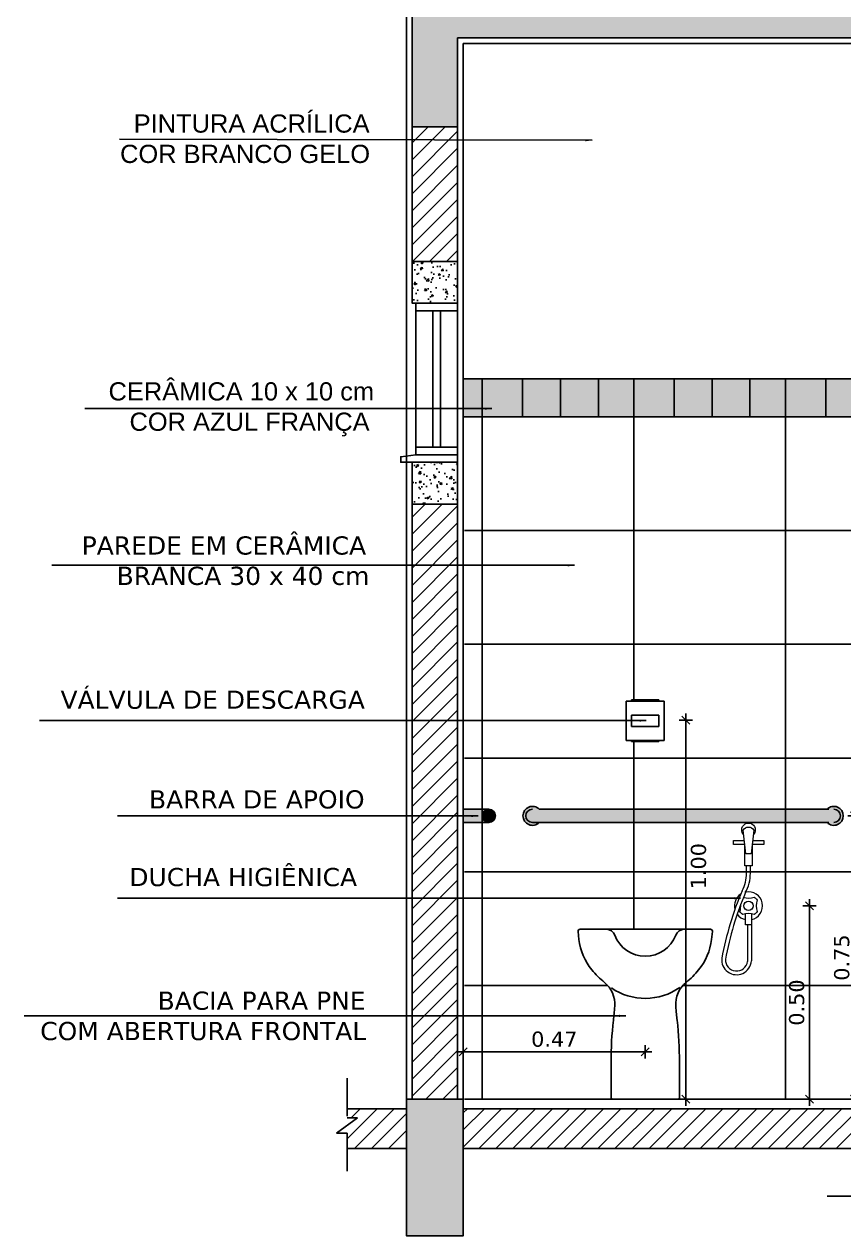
# Model space of a CAD drawing. Extents: x -36 to 357, y 137 to 237.
# Drawn here: x 15.319 to 17.48, y 209.573 to 212.768 of the extents above; entities that cross this region are included whole.
import ezdxf

# ---------------------------------------------------------------- set-up
doc = ezdxf.new("R2010")
doc.units = 0
doc.header["$LTSCALE"] = 0.01
doc.linetypes.add('TRACEJADO_P', pattern=[0.1875, 0.125, -0.0625])
doc.layers.get('0').update_dxf_attribs({"linetype": 'CONTINUOUS'})
doc.layers.get('DEFPOINTS').update_dxf_attribs({"linetype": 'CONTINUOUS'})
for name, color, linetype in [('01', 1, 'CONTINUOUS'), ('0_HATCH', 1, 'CONTINUOUS'), ('252', 252, 'CONTINUOUS'), ('A-SIMBO', 2, 'CONTINUOUS'), ('AR-CORTE', 1, 'CONTINUOUS'), ('AR-ESQ', 2, 'CONTINUOUS'), ('ARQ-ALV-CORTE', 3, 'CONTINUOUS'), ('ARQ-CTA-1_025', 1, 'CONTINUOUS'), ('ARQ-HTC', 9, 'CONTINUOUS'), ('ARQ-TXT-1_025', 2, 'CONTINUOUS'), ('ESQUADRIA', 2, 'CONTINUOUS')]:
    doc.layers.add(name, color=color, linetype=linetype)
doc.styles.add('ESC-50-A20', font='arial.ttf', dxfattribs={"height": 0.1})
doc.styles.add('FNDE Texto Cota 0025', font='verdana.ttf', dxfattribs={"height": 0.04})
doc.dimstyles.new('FNDE 1-0025', dxfattribs={"dimscale": 5, "dimtxt": 0.04, "dimasz": 0.0035, "dimexe": 0.15, "dimexo": 0.15, "dimgap": 0.0025, "dimtad": 1, "dimzin": 1, "dimdsep": 46, "dimtxsty": 'FNDE Texto Cota 0025', "dimblk": 'tic', "dimcen": 0.015, "dimdle": 0.15, "dimse1": 1, "dimse2": 1, "dimclrd": 251, "dimclre": 251, "dimclrt": 256, "dimaunit": 1, "dimadec": 3, "dimazin": 0, "dimtfac": 1, "dimtix": 1, "dimtmove": 2, "dimatfit": 3, "dimfxl": 0.15, "dimtvp": 1, "dimtolj": 1, "dimtzin": 0, "dimarcsym": 0})
pattern_1 = [(45, (-30.25162748698211, 202.2322338871249), (-0.02245064030267288, 0.02245064030267288), [])]
pattern_2 = [(49.99999999999999, (-48.42251714116052, 47.65621835827665), (0.0546554006988012, -0.004781725661670925), [0.005715, -0.062865]), (355, (-48.42251714116052, 47.65621835827665), (-0.0105730264274908, 0.05731705357171054), [0.004572, -0.050292175251]), (100.4514446999999, (-48.41796253906052, 47.65581988222664), (0.04408237412710598, 0.05253532557365852), [0.004857002639999986, -0.05342707337999988]), (46.18420000000002, (-48.42251714116052, 47.67145835827665), (0.08132371226763897, -0.01261269837981814), [0.008572499999999978, -0.09429749999999983]), (96.63555760999992, (-48.41574017116051, 47.67040730827665), (0.0712212402154509, 0.07422783737931644), [0.007285506941999999, -0.08014068244799999]), (351.1841511700001, (-48.42251714116052, 47.67145835827665), (0.07122124021949311, 0.07422783737565979), [0.006857990121, -0.07543791957599999]), (21, (-48.41489714116052, 47.66764835827667), (0.04548431738073974, -0.03067955945612628), [0.005715, -0.062865]), (326.0000000000001, (-48.41489714116052, 47.66764835827667), (0.01854060850429412, 0.05525638983669578), [0.004572, -0.05029199999999999]), (71.45144499999999, (-48.41110678138052, 47.66509172830666), (0.06402492578361484, 0.02457683066577157), [0.00485700264, -0.05342698127999999]), (37.50000000000001, (-48.42251714116052, 47.65621835827665), (0.0009265809751775449, 0.02536651166194593), [0, -0.04968239999999999, 0, -0.051054, 0, -0.0504825]), (7.499999999999999, (-48.42251714116052, 47.65621835827665), (0.02004589875309172, 0.03005417244543585), [0, -0.0291084, 0, -0.0485394, 0, -0.0192405]), (327.5, (-48.43950974116053, 47.65621835827665), (0.04067717855006141, -0.001718623197802037), [0, -0.01905, 0, -0.059436, 0, -0.07886699999999999]), (317.5, (-48.4471297411605, 47.65621835827665), (0.04443875441580541, 0.007627947309999904), [0, -0.024765, 0, -0.0394716, 0, -0.05600699999999999])]

# ---------------------------------------------------------------- blocks, each defined once
blk = doc.blocks.new('A$C0E15522B')
at = {"color": 8, "lineweight": 0, "ltscale": 0.5}
for p, q in [((0.03500016982508214, 0.1525349291128322), (0.03500016982508214, 0.1717054973956209)), ((0.04500016982507304, 0.1525349291128322), (0.04500016982507304, 0.1717054973956209)), ((0.03750016982502302, 0.01656801475769498), (0.03755860416859491, -0.07999816771806599)), ((0.04750016982490024, 0.01656801475769498), (0.04750016982490024, -0.07891868992638883))]:
    blk.add_line(p, q, dxfattribs=at)
at = {"lineweight": 0, "ltscale": 0.5}
for points in [[(0.02690570937062375, 0.2545202128449517, -0.191122332724119), (0.02201357350924127, 0.2668512043169784, -1.000001348672052), (0.05798676614068654, 0.2668512043172058, -0.1911223326899729), (0.05309463028112305, 0.2545202128467707, -0.1911223326899729)], [(0.02649707990684763, 0.08877688923677922, 0.1434143443507659), (0.05500016982506395, 0.08921526230710697, -0.1005378967666392), (0.06264741737442137, 0.08156801475774955, 0.151270629763783), (0.06264741737442137, 0.05156801475766315, -0.1005378967662373), (0.05500016982506395, 0.04392076720819205, 0.1512706297637828), (0.02500016982509123, 0.04392076720819205, -0.100537896767702), (0.01735292227550644, 0.05156801475766315, 0.09559808104907166), (0.01945583075600542, 0.07066983567527733)]]:
    blk.add_lwpolyline(points, format="xyb", dxfattribs=at)
blk.add_lwpolyline([(0.05445296339308925, 0.2665066484718608), (0.04730619420348603, 0.2034409040912095), (0.03269414544826077, 0.2034409040912095), (0.02554737625865755, 0.2665066484718608, -0.5290817375205702)], format="xyb", close=True, dxfattribs=at)
at = {"color": 8, "lineweight": 0, "ltscale": 0.5}
for points in [[(0.02984679597994955, 0.2285669728037618), (1.698256824056443e-07, 0.2285669728037618), (1.698259097793198e-07, 0.2385669728037527), (0.02871357076224967, 0.238566972803639)], [(0.05128676888926975, 0.2385669728037527), (0.08000016982583702, 0.2385669728037527), (0.0800001698260644, 0.2285669728037618), (0.05015354367179725, 0.2285669728037618)]]:
    blk.add_lwpolyline(points, dxfattribs=at)
at = {"lineweight": 0, "ltscale": 0.5}
for points in [[(0.0500001698258643, 0.2272135450522654), (0.0500001698258643, 0.1717054973956209), (0.03000016982610987, 0.1717054973956209), (0.03000016982610987, 0.2272135450491959)], [(0.04750016982490024, 0.04563218620000953), (0.04750016982490024, 0.01656801475769498), (0.03250016982502757, 0.01656801475769498), (0.03250016982502757, 0.04563218620000953)]]:
    blk.add_lwpolyline(points, dxfattribs=at)
blk.add_circle((0.0400001698249639, 0.06656801475764951), 0.01216427472922987, dxfattribs=at)
at = {"color": 8, "lineweight": 0, "ltscale": 0.5}
for centre, radius, start, end in [((-0.05999983017653676, 0.1525349291128464), 0.09500000000162054, 330.7744346338657, 359.999999999991), ((-0.05999983017656518, 0.1525349291127611), 0.1050000000016341, 330.7744346339176, 3.908967263512223e-11), ((0.8176224933628823, -0.2291985712045605), 0.8625729543788135, 157.1214834341577, 169.460217120243), ((0.8177126602348183, -0.2293239162142764), 0.8527662147284786, 157.1900835751043, 169.5383334083843), ((0.0400001698249639, 0.06656801475764951), 0.03716427472923577, 123.8875655887944, 194.4640759238887), ((0.0400001698249639, 0.06656801475764951), 0.03716427472923577, 281.6426304142881, 101.5295813813414), ((0.0400001698249639, 0.06656801475764951), 0.03716427472923577, 216.4401080899512, 258.3573695854957), ((0.00846909659043149, -0.07602390126881807), 0.03913827384034745, 173.2420266324832, 355.7583522947075), ((0.008472985853757109, -0.07608464182377538), 0.02934772355195052, 176.5052279367578, 352.3367670975158)]:
    blk.add_arc(centre, radius, start, end, dxfattribs=at)
blk = doc.blocks.new('tic')
at = {"color": 251}
for p, q in [((-1.000000000000003, 0), (0.9999999999999964, 0)), ((0, -1.000000000000021), (0, 0.9999999999999784))]:
    blk.add_line(p, q, dxfattribs=at)
blk.add_line((-0.6000000000000405, -0.600000000000044), (0.6000000000000334, 0.600000000000037))
blk = doc.blocks.new('*D319')
at = {"layer": 'ARQ-CTA-1_025', "color": 251, "lineweight": -2}
blk.add_line((17.3896249617815, 209.9500418997402), (17.3896249617815, 210.4252973013838), dxfattribs=at)
at = {"layer": 'DEFPOINTS', "color": 0}
for p in [(17.22907448307246, 210.4427973013838, 0.007392789516046605), (17.3896249617815, 210.4427973013838), (17.32668058570409, 209.9325418997402, 0.01935578952146333)]:
    blk.add_point(p, dxfattribs=at)
at = {"layer": 'ARQ-CTA-1_025', "color": 251, "lineweight": -2, "xscale": 0.0175, "yscale": 0.0175, "zscale": 0.0175}
for p, rotation in [((17.3896249617815, 210.4427973013838), 90), ((17.3896249617815, 209.9325418997402), 270)]:
    blk.add_blockref('tic', p, dxfattribs=dict(at, rotation=rotation))
at = {"layer": 'ARQ-CTA-1_025', "insert": (17.35630561994131, 210.187669600562), "char_height": 0.04, "attachment_point": 5, "rotation": 90, "style": 'FNDE Texto Cota 0025'}
blk.add_mtext('\\A1;0.50', dxfattribs=at)
blk = doc.blocks.new('*D320')
at = {"layer": 'ARQ-CTA-1_025', "color": 251, "lineweight": -2}
blk.add_line((17.50851038023315, 209.9500418997401), (17.50851038023315, 210.6625424258247), dxfattribs=at)
at = {"layer": 'DEFPOINTS', "color": 0}
for p in [(17.50851038023315, 210.6800424258247), (17.53645783694664, 210.6800424258247, -2.000000000000003), (17.53639492210515, 209.9325418997401, -2.004717708835663)]:
    blk.add_point(p, dxfattribs=at)
at = {"layer": 'ARQ-CTA-1_025', "color": 251, "lineweight": -2, "xscale": 0.0175, "yscale": 0.0175, "zscale": 0.0175}
for p, rotation in [((17.50851038023315, 210.6800424258247), 90), ((17.50851038023315, 209.9325418997401), 270)]:
    blk.add_blockref('tic', p, dxfattribs=dict(at, rotation=rotation))
at = {"layer": 'ARQ-CTA-1_025', "insert": (17.47519103839296, 210.3062921627824), "char_height": 0.04, "attachment_point": 5, "rotation": 90, "style": 'FNDE Texto Cota 0025'}
blk.add_mtext('\\A1;0.75', dxfattribs=at)
blk = doc.blocks.new('*D321')
at = {"layer": 'ARQ-CTA-1_025', "color": 251, "lineweight": -2}
blk.add_line((16.93926833154154, 210.0575420540654), (16.49427804783758, 210.0575420540654), dxfattribs=at)
at = {"layer": 'DEFPOINTS', "color": 0}
for p in [(16.47677804783758, 210.0575420540654), (16.47677804783758, 209.9576292474945, 0.04020718876098073), (16.95676833154154, 209.9576292474945, 0.04020718876098073)]:
    blk.add_point(p, dxfattribs=at)
at = {"layer": 'ARQ-CTA-1_025', "color": 251, "lineweight": -2, "xscale": 0.0175, "yscale": 0.0175, "zscale": 0.0175, "rotation": 180}
blk.add_blockref('tic', (16.47677804783758, 210.0575420540654), dxfattribs=at)
at = {"layer": 'ARQ-CTA-1_025', "color": 251, "lineweight": -2, "xscale": 0.0175, "yscale": 0.0175, "zscale": 0.0175}
blk.add_blockref('tic', (16.95676833154154, 210.0575420540654), dxfattribs=at)
at = {"layer": 'ARQ-CTA-1_025', "insert": (16.71677318968956, 210.0908613959055), "char_height": 0.04, "attachment_point": 5, "style": 'FNDE Texto Cota 0025'}
blk.add_mtext('\\A1;0.47', dxfattribs=at)
blk = doc.blocks.new('*D419')
at = {"layer": 'ARQ-CTA-1_025', "color": 251, "lineweight": -2}
blk.add_line((17.06400234744113, 209.9500418997402), (17.06400234744113, 210.9150424258247), dxfattribs=at)
at = {"layer": 'DEFPOINTS', "color": 0}
for p in [(16.77554433102969, 210.9325424258247), (17.06400234744113, 210.9325424258247), (17.10945727139319, 209.9325418997402, 0.01935578952146333)]:
    blk.add_point(p, dxfattribs=at)
at = {"layer": 'ARQ-CTA-1_025', "color": 251, "lineweight": -2, "xscale": 0.0175, "yscale": 0.0175, "zscale": 0.0175}
for p, rotation in [((17.06400234744113, 210.9325424258247), 90), ((17.06400234744113, 209.9325418997402), 270)]:
    blk.add_blockref('tic', p, dxfattribs=dict(at, rotation=rotation))
at = {"layer": 'ARQ-CTA-1_025', "insert": (17.09732168928133, 210.5472162932385), "char_height": 0.04, "attachment_point": 5, "rotation": 90, "style": 'FNDE Texto Cota 0025'}
blk.add_mtext('\\A1;1.00', dxfattribs=at)
blk = doc.blocks.new('P51_e')
at = {"color": 8}
blk.add_line((-0.1026220672065392, 0.448436954015051), (0.1026226093672449, 0.448436954015051), dxfattribs=at)
for points in [[(-0.08239180692908121, 0.2249490709982638, 0.005348971834985631), (-0.08065251268999418, 0.2457967028058192, 0.2463039941723888), (-0.1078588088203105, 0.3083183465250841, -0.05247161355948714), (-0.140852846117923, 0.3411033554957612, -0.1431722990057055), (-0.1747929662524257, 0.4215309009214252), (-0.1772126810610644, 0.4424921019563044, -0.4482853424211853), (-0.1719145202514483, 0.448436954015051), (-0.1026220672065392, 0.448436954015051)], [(0.1026226093672449, 0.448436954015051), (0.1719145196984755, 0.448436954015051, -0.448285289928061), (0.1772126811410999, 0.4424921033451028), (0.1747935091334512, 0.4215309046076072, -0.143172359832966), (0.1408532746208948, 0.3411033386355484, -0.05247155379024346), (0.1078587267475086, 0.3083183217131591, 0.2463039773155743), (0.08065251273364993, 0.2457967010595894, 0.005348971834863281), (0.08239231765764998, 0.2249490477815925)], [(-0.08938527314603562, 0.2936280870662813, 0.3119440465634239), (0.09128632875945186, 0.2949416125657081)], [(-0.08235723350662738, 0.2253167117132762, -0.004319217837971547), (-0.08408091056480771, 0.2085122507123742, 0.02833862372100021), (-0.09007937154819956, 0.09792854742136115), (-0.09007983345509274, 0.003555556343599164, 0.4142135402588424), (-0.08652427675406216, 0), (0.08652427675406216, 0, 0.4142135588817899), (0.09007983336778125, 0.003555556654646352), (0.09007998187007615, 0.0979285707408053, 0.0283386228497938), (0.08408141839026939, 0.208512593220803, -0.004319158232182627), (0.0823577442279202, 0.2253166884956954)]]:
    blk.add_lwpolyline(points, format="xyb")
at = {"ltscale": 0.06510543823242188}
blk.add_lwpolyline([(-0.1142589312221389, 0.4484370080563167), (-0.1026846287350054, 0.4484370356076397, -0.3124542855805718), (-0.08021850748627912, 0.4328788279171931, 0.6925174208188722), (0.0802190506583429, 0.43287882983077, -0.312454244688318), (0.1026851690912736, 0.4484370356076397)], format="xyb", dxfattribs=at)

msp = doc.modelspace()

# ---------------------------------------------------------------- hatches: boundary and pattern name
at = {"layer": '01'}
h = msp.add_hatch(dxfattribs=at)
h.set_pattern_fill('ANSI31', color=251, scale=0.01)
h.set_pattern_definition(pattern_1)
h.paths.add_polyline_path([(16.34168143111203, 212.4975419181385), (16.46168143111212, 212.4975419177669), (16.46168075668582, 212.1425418322409), (16.34168075668576, 212.1425418322409)])
h = msp.add_hatch(dxfattribs=at)
h.set_pattern_fill('ANSI31', color=251, scale=0.01)
h.set_pattern_definition(pattern_1)
h.paths.add_polyline_path([(16.46168058570829, 211.5025418297178), (16.34168058570826, 211.5025418297178), (16.34168058570448, 209.932541400543), (16.46168058570445, 209.9325418322404)])
h = msp.add_hatch(color=256, dxfattribs=at)
h.set_gradient(color1=(91, 91, 91), rotation=90.00000000000003, one_color=1, tint=1, name='CYLINDER')
h.paths.add_polyline_path([(16.47717514513816, 210.6975424258246), (16.54418058570546, 210.6975424258246, 0.4142135623730951), (16.52668058570371, 210.6800424258247, 0.4142135623730951), (16.54418058570546, 210.6625424258248), (16.47717514031784, 210.6625424258248)])
h = msp.add_hatch(color=256, dxfattribs=at)
h.set_gradient(color1=(91, 91, 91), rotation=90.00000000000003, one_color=1, tint=1, name='SPHERICAL')
h.paths.add_polyline_path([(16.5616805857072, 210.6800424258247, -1), (16.52668058570371, 210.6800424258247, -1)])
h = msp.add_hatch(color=256, dxfattribs=at)
h.set_gradient(color1=(91, 91, 91), rotation=90.00000000000003, one_color=1, tint=1, name='SPHERICAL')
h.paths.add_polyline_path([(16.67703518854689, 210.6975424258246), (16.65918161747397, 210.6975424258246, 1), (16.65918161747397, 210.6625424258248), (16.67703518854689, 210.6625424258248, -2.448775489793867)])
h = msp.add_hatch(color=256, dxfattribs=at)
h.set_gradient(color1=(91, 91, 91), rotation=90.00000000000003, one_color=1, tint=1, name='CYLINDER')
edge = h.paths.add_edge_path()
edge.add_line((16.65918161747397, 210.6975424258247), (17.45418161747402, 210.6975424258247))
edge.add_arc((17.4551982408749, 210.6800424258247), 0.01752950436092605, 266.67526641120486, 453.32473358879514, ccw=False)
edge.add_line((17.45418161747399, 210.6625424258247), (16.65918161747394, 210.6625424258248))
edge.add_arc((16.65918161747397, 210.6800424258247), 0.01749999999995566, 90, 270, ccw=False)
h = msp.add_hatch(color=256, dxfattribs=at)
h.set_gradient(color1=(91, 91, 91), rotation=90.00000000000003, one_color=1, tint=1, name='SPHERICAL')
h.paths.add_polyline_path([(17.43632804640107, 210.6625424258248), (17.45418161747399, 210.6625424258248, 1), (17.45418161747399, 210.6975424258246), (17.43632804640107, 210.6975424258246, -2.448775489793864)])
h = msp.add_hatch(dxfattribs=at)
h.set_pattern_fill('ANSI31', color=251, scale=0.01)
h.set_pattern_definition([(45, (-73.41247596104742, 221.6324966021569), (-0.02245064030267288, 0.02245064030267288), [])])
h.paths.add_polyline_path([(16.19782548235427, 209.8838097471445), (16.17025597123152, 209.8838097471444), (16.17025597123152, 209.9075408068849), (16.32665990423335, 209.9075408068849), (16.32665990423335, 209.8025798979166), (16.17025210996148, 209.8025798979166), (16.17025073068229, 209.8428193814469), (16.14267172107692, 209.8428193814469)])
h = msp.add_hatch(dxfattribs=at)
h.set_pattern_fill('ANSI31', color=251, scale=0.01)
h.set_pattern_definition(pattern_1)
h.paths.add_polyline_path([(16.47668058570447, 209.9075408069587), (20.92668058570409, 209.9075408069587), (20.92668058570409, 209.8027298965035), (16.47668058570447, 209.8027298965035)])
at = {"layer": '0_HATCH'}
msp.add_hatch(color=160, dxfattribs=at).paths.add_polyline_path([(16.47668166494826, 211.8325408069616), (20.92668058570414, 211.8325408069616), (20.92668058570414, 211.7325408069574), (16.47668166494826, 211.7325408069574)])
at = {"layer": 'ARQ-HTC'}
h = msp.add_hatch(dxfattribs=at)
h.set_pattern_fill('AR-CONC', color=251, scale=0.001, style=0)
h.set_pattern_definition([(49.99999999999999, (3.391740010399356, -10.49770428171772), (0.182184668996004, -0.01593908553890309), [0.01905, -0.20955]), (355, (3.391740010399356, -10.49770428171772), (-0.03524342142496934, 0.1910568452390352), [0.01524, -0.16764058417]), (100.4514447, (3.406922017399356, -10.49903253521771), (0.1469412470903533, 0.1751177519121951), [0.01619000879999996, -0.1780902445999997]), (46.18420000000002, (3.391740010399356, -10.44690428171771), (0.2710790408921299, -0.04204232793272715), [0.02857499999999996, -0.3143249999999994]), (96.63555760999992, (3.414329910399356, -10.4504077817177), (0.237404134051503, 0.2474261245977215), [0.02428502314, -0.26713560816]), (351.1841511700001, (3.391740010399356, -10.44690428171771), (0.237404134064977, 0.2474261245855326), [0.02285996707, -0.25145973192]), (21, (3.417140010399358, -10.45960428171773), (0.1516143912691325, -0.1022651981870876), [0.01905, -0.20955]), (326.0000000000001, (3.417140010399358, -10.45960428171773), (0.06180202834764707, 0.1841879661223193), [0.01524, -0.16764]), (71.45144499999999, (3.429774542999358, -10.46812638161771), (0.2134164192787162, 0.08192276888590524), [0.0161900088, -0.1780899376]), (37.50000000000001, (3.391740010399356, -10.49770428171772), (0.003088603250591816, 0.0845550388731531), [0, -0.165608, 0, -0.17018, 0, -0.168275]), (7.499999999999999, (3.391740010399356, -10.49770428171772), (0.06681966251030574, 0.1001805748181195), [0, -0.09702799999999999, 0, -0.161798, 0, -0.06413500000000001]), (327.5, (3.335098010399356, -10.49770428171772), (0.1355905951668714, -0.005728743992673458), [0, -0.0635, 0, -0.19812, 0, -0.26289]), (317.5, (3.309698010399355, -10.49770428171772), (0.148129181386018, 0.02542649103333302), [0, -0.08255, 0, -0.131572, 0, -0.18669])])
h.paths.add_polyline_path([(16.34168143111236, 212.8475418997401), (21.06168058570425, 212.8475418997401), (21.06168058570425, 212.4975418997401), (20.94168113894885, 212.4975418997401), (20.94168113894885, 212.7325418997401), (16.46168143111212, 212.7325418997402), (16.46168143111212, 212.4975419177669), (16.341681431112, 212.4975418997401)])
h = msp.add_hatch(dxfattribs=at)
h.set_pattern_fill('AR-CONC', color=251, scale=0.0003, style=0)
h.set_pattern_definition(pattern_2)
h.paths.add_polyline_path([(16.46168058571238, 212.0325418322403), (16.34168058570414, 212.0325418322403), (16.34168058570414, 212.1425418322409), (16.46168058571238, 212.1425418322409)])
h = msp.add_hatch(dxfattribs=at)
h.set_pattern_fill('AR-CONC', color=251, scale=0.0003, style=0)
h.set_pattern_definition(pattern_2)
h.paths.add_polyline_path([(16.46168058571238, 211.6125418297183), (16.46168058571238, 211.5025418297178), (16.34168058570414, 211.5025418297178), (16.34168058570414, 211.6125418297183)])
h = msp.add_hatch(dxfattribs=at)
h.set_pattern_fill('AR-CONC', color=251, scale=0.001, style=0)
h.set_pattern_definition([(49.99999999999999, (-30.25162748698211, 202.2322338871249), (0.182184668996004, -0.01593908553890309), [0.01905, -0.20955]), (355, (-30.25162748698211, 202.2322338871249), (-0.03524342142496934, 0.1910568452390352), [0.01524, -0.16764058417]), (100.4514446999999, (-30.23644547998211, 202.2309056336249), (0.1469412470903533, 0.1751177519121951), [0.01619000879999999, -0.1780902445999999]), (46.18420000000002, (-30.25162748698211, 202.2830338871249), (0.2710790408921299, -0.04204232793272715), [0.02857499999999996, -0.3143249999999994]), (96.63555760999992, (-30.22903758698209, 202.2795303871249), (0.237404134051503, 0.2474261245977215), [0.02428502314, -0.26713560816]), (351.1841511700001, (-30.25162748698211, 202.2830338871249), (0.237404134064977, 0.2474261245855326), [0.02285996707, -0.25145973192]), (21, (-30.22622748698211, 202.2703338871249), (0.1516143912691325, -0.1022651981870876), [0.01905, -0.20955]), (326.0000000000001, (-30.22622748698211, 202.2703338871249), (0.06180202834764707, 0.1841879661223193), [0.01524, -0.16764]), (71.45144499999999, (-30.21359295438211, 202.2618117872249), (0.2134164192787162, 0.08192276888590524), [0.0161900088, -0.1780899376]), (37.50000000000001, (-30.25162748698211, 202.2322338871249), (0.003088603250591816, 0.0845550388731531), [0, -0.165608, 0, -0.17018, 0, -0.168275]), (7.499999999999999, (-30.25162748698211, 202.2322338871249), (0.06681966251030574, 0.1001805748181195), [0, -0.09702799999999999, 0, -0.161798, 0, -0.06413500000000001]), (327.5, (-30.30826948698212, 202.2322338871249), (0.1355905951668714, -0.005728743992673458), [0, -0.0635, 0, -0.19812, 0, -0.26289]), (317.5, (-30.33366948698211, 202.2322338871249), (0.148129181386018, 0.02542649103333302), [0, -0.08255, 0, -0.131572, 0, -0.18669])])
h.paths.add_polyline_path([(16.32668058570446, 209.9325408069587), (16.47668058570447, 209.9325408069587), (16.47668058570447, 209.5725418862027), (16.32668058570446, 209.5725413465808)])
h.paths.add_polyline_path([(20.92668058570409, 209.9325408069587), (21.07668058570406, 209.9325408069587), (21.07668058570406, 209.5725418862027), (20.92668058570406, 209.5725413465808)])

# ---------------------------------------------------------------- linework, layer by layer
at = {"color": 1, "linetype": 'Continuous'}
for p, q in [((17.00676815538453, 210.9829793798398), (16.90676815538417, 210.9829793798398)), ((16.90676815538417, 210.8789793798398), (16.90676815538417, 210.9829793798398)), ((16.99276815538441, 210.9859793798399), (16.92076815538429, 210.9859793798399)), ((16.92076815538429, 210.9829793798398), (16.92076815538429, 210.9859793798399)), ((16.99276815538441, 210.9829793798398), (16.99276815538441, 210.9859793798399)), ((17.00676815538453, 210.8789793798398), (17.00676815538453, 210.9829793798398)), ((16.99276815538441, 210.9459793798399), (16.92076815538429, 210.9459793798399)), ((16.92076815538428, 210.9459793798399), (16.92076815538429, 210.9159793798397)), ((16.99276815538441, 210.9459793798399), (16.99276815538441, 210.9159793798397)), ((16.99276815538441, 210.9159793798397), (16.92076815538429, 210.9159793798397)), ((17.00676815538453, 210.8789793798398), (16.90676815538417, 210.8789793798398)), ((16.92076815538429, 210.8789793798398), (16.92076815538429, 210.8759793798397)), ((16.99276815538441, 210.8759793798397), (16.92076815538429, 210.8759793798397)), ((16.99276815538441, 210.8789793798398), (16.99276815538441, 210.8759793798397))]:
    msp.add_line(p, q, dxfattribs=at)
at = {"layer": '01'}
for p, q in [((16.32668140273084, 212.8426604602955), (16.32668049576555, 209.9325413465804)), ((16.47667865816237, 212.7175418997402), (16.47668814040658, 209.9325418862297)), ((20.92668028492333, 212.7175418997401, 0.002857018893667511), (16.47667865816238, 212.7175418997402, 0.03975003635834497))]:
    msp.add_line(p, q, dxfattribs=at)
at = {"layer": '252', "color": 251}
for p, q in [((20.92668058570414, 211.8325408069616), (16.47668130520035, 211.8325408069616)), ((16.52668058570408, 209.9325418997402, 0.01935578952145445), (16.52668058570405, 211.8325408069616, -2.253693783518768)), ((16.63301212335083, 211.7325408069574, 13.54951257659024), (16.63301212335075, 211.8325408069612, 13.54951257659024)), ((16.73301212339971, 211.7325408069574, 13.54951257659025), (16.73301212339969, 211.8325408069612, 13.54951257659025)), ((16.83301212344865, 211.7325408069574, 13.54951257659025), (16.83301212344862, 211.8325408069612, 13.54951257659025)), ((16.92668058570417, 210.9875424258248, -1.242786249750021), (16.92668058570406, 211.8325408069616, -2.253693783518768)), ((17.03301212335084, 211.7325408069574, 13.54951257659026), (17.03301212335075, 211.8325408069612, 13.54951257659026)), ((17.13301212339972, 211.7325408069574, 13.54951257659026), (17.13301212339969, 211.8325408069612, 13.54951257659026)), ((17.23301212344866, 211.7325408069574, 13.54951257659027), (17.23301212344863, 211.8325408069612, 13.54951257659027)), ((17.32668058570409, 209.9325418997402, 0.01935578952146333), (17.32668058570409, 211.8325408069616, -2.253693783518767)), ((17.43301212335087, 211.7325408069574, 13.54951257659024), (17.43301212335079, 211.8325408069612, 13.54951257659024)), ((20.92668058570415, 211.7325408069574), (16.47668166494826, 211.7325408069574)), ((17.97641449781026, 211.4325418997401, -0.01995276757899368), (16.48024371061383, 211.4325418997402)), ((17.97641449781026, 211.1325418997401, -0.01995276757899368), (16.48024371061383, 211.1325418997401)), ((16.9266805857042, 210.3824418570797, -0.5188786810641404), (16.92668058570417, 210.8775424258247, -1.111188567201616)), ((17.97641449781026, 210.8325418997401, -0.01995276757899368), (16.48024371061383, 210.8325418997401)), ((17.97641449781026, 210.5325418997401, -0.01995276757899368), (16.48024371061383, 210.5325418997401)), ((16.8576660943027, 210.2325418997401, -0.005033263024046074), (16.48024371061383, 210.2325418997401)), ((17.97641449781026, 210.2325418997401, -0.01995276757899368), (17.05586915357793, 210.2325418997401, -0.007676477026756653))]:
    msp.add_line(p, q, dxfattribs=at)
at = {"layer": 'A-SIMBO', "color": 2, "linetype": 'TRACEJADO_P', "elevation": -0.1233141581784009}
msp.add_lwpolyline([(16.17025597123152, 209.9883638494264), (16.17025597123152, 209.8838097471444), (16.19782548235427, 209.8838097471445), (16.14267172107692, 209.8428193814469), (16.17025073068229, 209.8428193814469), (16.17025597123152, 209.6899301064712)], dxfattribs=at)
at = {"layer": 'AR-CORTE'}
for p, q in [((16.54418058570546, 210.6975424258246), (16.47668058570444, 210.6975424258246)), ((16.67668058570517, 210.6975424258246), (17.44125579762213, 210.6975424258246)), ((16.54418058570546, 210.6625424258248), (16.47668058570444, 210.6625424258248)), ((16.65918161747397, 210.6625424258248), (17.44125579762213, 210.6625424258248))]:
    msp.add_line(p, q, dxfattribs=at)
at = {"layer": 'AR-CORTE', "color": 2}
msp.add_line((20.92668058570409, 209.9325418997401, -0.05929718871839949), (16.48024371061383, 209.9325418997402), dxfattribs=at)
at = {"layer": 'AR-CORTE'}
msp.add_circle((16.54418058570546, 210.6800424258247), 0.0175, dxfattribs=at)
for centre, radius, start, end in [((16.65918161747397, 210.6800424258247), 0.025, 44.4270040007729, 315.5729959992271), ((16.65918161747397, 210.6800424258247), 0.0175000000000001, 90, 270), ((17.45418161747399, 210.6800424258247), 0.025, 224.4270040007729, 135.5729959992271), ((17.45418161747399, 210.6800424258247), 0.0175000000000001, 270, 90)]:
    msp.add_arc(centre, radius, start, end, dxfattribs=at)
at = {"layer": 'AR-ESQ'}
for p, q in [((16.34168118714406, 212.0325418322431, 0.4771537773445689), (16.45168088636019, 212.0325418322403, 0.4771537773445689)), ((16.35168118701149, 212.0125418322399, 0.4771537773445689), (16.35168088636165, 212.0325418322431, 0.4771537773445689)), ((16.46168058557414, 212.0325418322403, 0.4771537773445689), (16.46168058557414, 212.0125418322381, 0.4771537773445689)), ((16.46168058557414, 212.0125418322381, 0.4771537773445689), (16.35168118701149, 212.0125418322399, 0.4771537773445689))]:
    msp.add_line(p, q, dxfattribs=at)
at = {"layer": 'AR-ESQ', "color": 1}
for p, q in [((16.35168099784023, 212.0325418322431, 0.4771537773445689), (16.35168088243627, 211.6528120647386, 0.4771537773445689)), ((16.46168058571238, 211.6525418322403, 0.4771537773445689), (16.46168058571238, 212.0325418322403, 0.4771537773445689)), ((16.39668058557545, 212.012541832239, 0.4771537773445689), (16.39668058557545, 211.6525418322412, 0.4771537773445689)), ((16.41668058557589, 212.012541832239, 0.4771537773445689), (16.41668058557589, 211.6525418322412, 0.4771537773445689))]:
    msp.add_line(p, q, dxfattribs=at)
at = {"layer": 'AR-ESQ', "elevation": 0.4771537773445689}
msp.add_lwpolyline([(16.35168118714246, 211.6325418322399), (16.35168088649261, 211.6525418322422), (16.46168058571238, 211.6525418322403), (16.46168058571238, 211.6325418322372)], close=True, dxfattribs=at)
at = {"layer": 'ARQ-ALV-CORTE'}
for p, q in [((16.34168143111236, 212.4975428222122), (16.34168143111236, 212.8475418997401)), ((20.94168113894885, 212.7325418997401, 0.002732653372940444), (16.46168143111212, 212.7325418997402, 0.03987437180940627)), ((16.46168143111212, 212.4975419177669), (16.46168143111212, 212.7325418997402)), ((16.341681431112, 212.4975418997401), (16.34168058570448, 212.0525418322426)), ((16.46168143111212, 212.4975419177669), (16.34168143111204, 212.4975419177669)), ((16.46168143111212, 212.4975419177669), (16.46168058570454, 212.0525418322426)), ((16.34168058570448, 211.6125418297183), (16.34168058570448, 209.932541400543)), ((16.46168058570451, 211.6325418297206), (16.46168058570445, 209.9325418322404)), ((16.32665990423335, 209.9075408068849), (16.17025597123152, 209.9075408068849)), ((20.92668058570409, 209.9075408069587), (16.47668058570447, 209.9075408069587)), ((16.32665990423335, 209.8025798979166), (16.17025210996148, 209.8025798979166)), ((20.92668058570409, 209.8027298965035), (16.47668058570447, 209.8027298965035))]:
    msp.add_line(p, q, dxfattribs=at)
at = {"layer": 'ARQ-ALV-CORTE', "elevation": 0.4771537773445689}
for points in [[(16.46168058571238, 212.0325418322403), (16.34168058570414, 212.0325418322403), (16.34168058570414, 212.1425418322409), (16.46168058571238, 212.1425418322409)], [(16.46168058571238, 211.5025418297178), (16.34168058570414, 211.5025418297178), (16.34168058570414, 211.6125418297183), (16.46168058571238, 211.6125418297183)]]:
    msp.add_lwpolyline(points, close=True, dxfattribs=at)
at = {"layer": 'ARQ-ALV-CORTE'}
msp.add_lwpolyline([(16.47668058570447, 209.9325418862026), (16.32668058570446, 209.9325413465807), (16.32668058570446, 209.5725413465808), (16.47668058570447, 209.5725418862027)], close=True, dxfattribs=at)
at = {"layer": 'ESQUADRIA'}
for q in [(16.46167998431083, 211.6125418297229, 0.4771537773445689), (16.46168028493521, 211.6325418322372, 0.4771537773445689)]:
    msp.add_line((16.46168028493521, 211.6325418322372, 0.4771537773445689), q, dxfattribs=at)
at = {"layer": 'ESQUADRIA', "elevation": 0.4771537773445689}
msp.add_lwpolyline([(16.34168058570414, 211.6125418297183), (16.31168058571093, 211.6125418297229), (16.31168058571093, 211.6271482576708), (16.3516805857409, 211.6325418322399), (16.4616799841835, 211.6325418322372)], dxfattribs=at)

# ---------------------------------------------------------------- block references
at = {"layer": '01'}
for name, p in [('A$C0E15522B', (17.1890743132475, 210.3762292866262, 0.007392789516046605)), ('P51_e', (16.95676764534053, 209.9325424258247))]:
    msp.add_blockref(name, p, dxfattribs=at)

# ---------------------------------------------------------------- texts
at = {"layer": 'ARQ-TXT-1_025', "char_height": 0.048, "attachment_point": 1, "style": 'ESC-50-A20'}
for s, insert, width in [('\\pi0.046798;PINTURA ACRÍLICA \\P\\pi0.010815;COR BRANCO GELO', (15.56072306081281, 212.5301145003588, 0.04137776445519271), 0.7188455045946007), ('\\pi0.16396;CERÂMICA 10 x 10 cm \\P\\pi0.21929;COR AZUL FRANÇA', (15.37710133798315, 211.8236878052199, 0.04137527118073601), 0.9495797457108921)]:
    msp.add_mtext(s, dxfattribs=dict(at, insert=insert, width=width))
for s, width, insert in [('\\pi0.21069;{\\fVerdana|b0|i0|c0|p34;PAREDE EM CERÂMICA\\P\\pi0.30279;BRANCA 30 x 40 cm}', 1.067091503034895, (15.25958945544265, 211.417214518009, -0.1167828669398776)), ('{\\fVerdana|b0|i0|c0|p34;VÁLVULA DE DESCARGA}', 0.8962645027070124, (15.41446874569495, 211.0105910196604, -0.09856772942732757)), ('{\\fVerdana|b0|i0|c0|p34;BARRA DE APOIO}', 0.6368580746474066, (15.64780137029318, 210.7474932382512, -0.09856772942732757)), ('{\\fVerdana|b0|i0|c0|p34;DUCHA HIGIÊNICA}', 0.6746753362098019, (15.59576198989733, 210.5426775760916, -0.09856772942732757)), ('\\pi0.32071;{\\fVerdana|b0|i0|c0|p34;BACIA PARA PNE\\P\\pi0.011018;COM ABERTURA FRONTAL}', 0.8733413484410733, (15.34978537483058, 210.2166044469805, -0.09856772942732757))]:
    msp.add_mtext_dynamic_manual_height_columns(s, width=width, gutter_width=0.5, heights=[0], dxfattribs=dict(at, insert=insert))

# ---------------------------------------------------------------- dimensions: what is measured, and where the dimension line sits
at = {"layer": 'ARQ-CTA-1_025'}
dim = msp.add_linear_dim(base=(17.06400234744113, 210.9325424258247), p1=(17.10945727139319, 209.9325418997402, 0.01935578952146333), p2=(16.77554433102969, 210.9325424258247), angle=90, dimstyle='FNDE 1-0025', dxfattribs=at)
dim.commit()
dim.dimension.update_dxf_attribs({"geometry": '*D419', "text_midpoint": (17.09732168928133, 210.5472162932385), "dimtype": 160})
dim = msp.add_linear_dim(base=(17.50851038023315, 210.6800424258247), p1=(17.53639492210515, 209.9325418997401, -2.004717708835663), p2=(17.53645783694664, 210.6800424258247, -2.000000000000003), angle=90, dimstyle='FNDE 1-0025', dxfattribs=at)
dim.commit()
dim.dimension.update_dxf_attribs({"geometry": '*D320', "text_midpoint": (17.47519103839296, 210.3062921627824)})
for base, p1, p2, angle, text, picture, middle in [((17.3896249617815, 210.4427973013838), (17.32668058570409, 209.9325418997402, 0.01935578952146333), (17.22907448307246, 210.4427973013838, 0.007392789516046605), 90, '0.50', '*D319', (17.35630561994131, 210.187669600562)), ((16.47677804783758, 210.0575420540654), (16.95676833154154, 209.9576292474945, 0.04020718876098073), (16.47677804783758, 209.9576292474945, 0.04020718876098073), 180, '0.47', '*D321', (16.71677318968956, 210.0908613959055))]:
    dim = msp.add_linear_dim(base=base, p1=p1, p2=p2, angle=angle, text=text, dimstyle='FNDE 1-0025', dxfattribs=at)
    dim.commit()
    dim.dimension.update_dxf_attribs({"geometry": picture, "text_midpoint": middle})

# ---------------------------------------------------------------- leaders
at = {"layer": '01', "color": 3, "ltscale": 10}
for points in [[(16.8164435256655, 212.4619991669324, 0.002770795316563587), (15.56961027326812, 212.4645873249264, 0.002770795316563587)], [(16.55194170109229, 211.7540820162212, 0.002770795316563587), (15.47860650933793, 211.7540820162212, 0.002770795316563587)], [(16.77001992493495, 211.3409138602875, -0.1359204015160465), (15.39187441123113, 211.3409138602875, -0.1359204015160465)], [(16.95951358097588, 210.9312518769236, -0.1579124527644771), (15.35929478061822, 210.9312518769236, -0.1579124527644771)], [(16.51588679767613, 210.6797560007228, -0.09856772942732757), (15.56496735973115, 210.6797560007228, -0.09856772942732757)], [(17.20836371212092, 210.4628921860707, -0.09856772942732757), (15.56496735973115, 210.4628921860707, -0.09856772942732757)], [(18.23347699965008, 210.2860665449874, 2.645285299752304e-05), (18.23347699965008, 209.6773117931155, 2.645285299752304e-05), (17.43651855487284, 209.6773117931155, 2.645285299752304e-05)], [(16.90539964724658, 210.1525603110696, -0.09856772942732757), (15.31873140967778, 210.1525603110696, -0.09856772942732757)]]:
    msp.add_leader(points, dimstyle='FNDE 1-0025', override={"dimtad": 0, "dimlfac": 100, "dimclrd": 252, "dimclre": 252}, dxfattribs=at)

doc.saveas('drawing.dxf')
